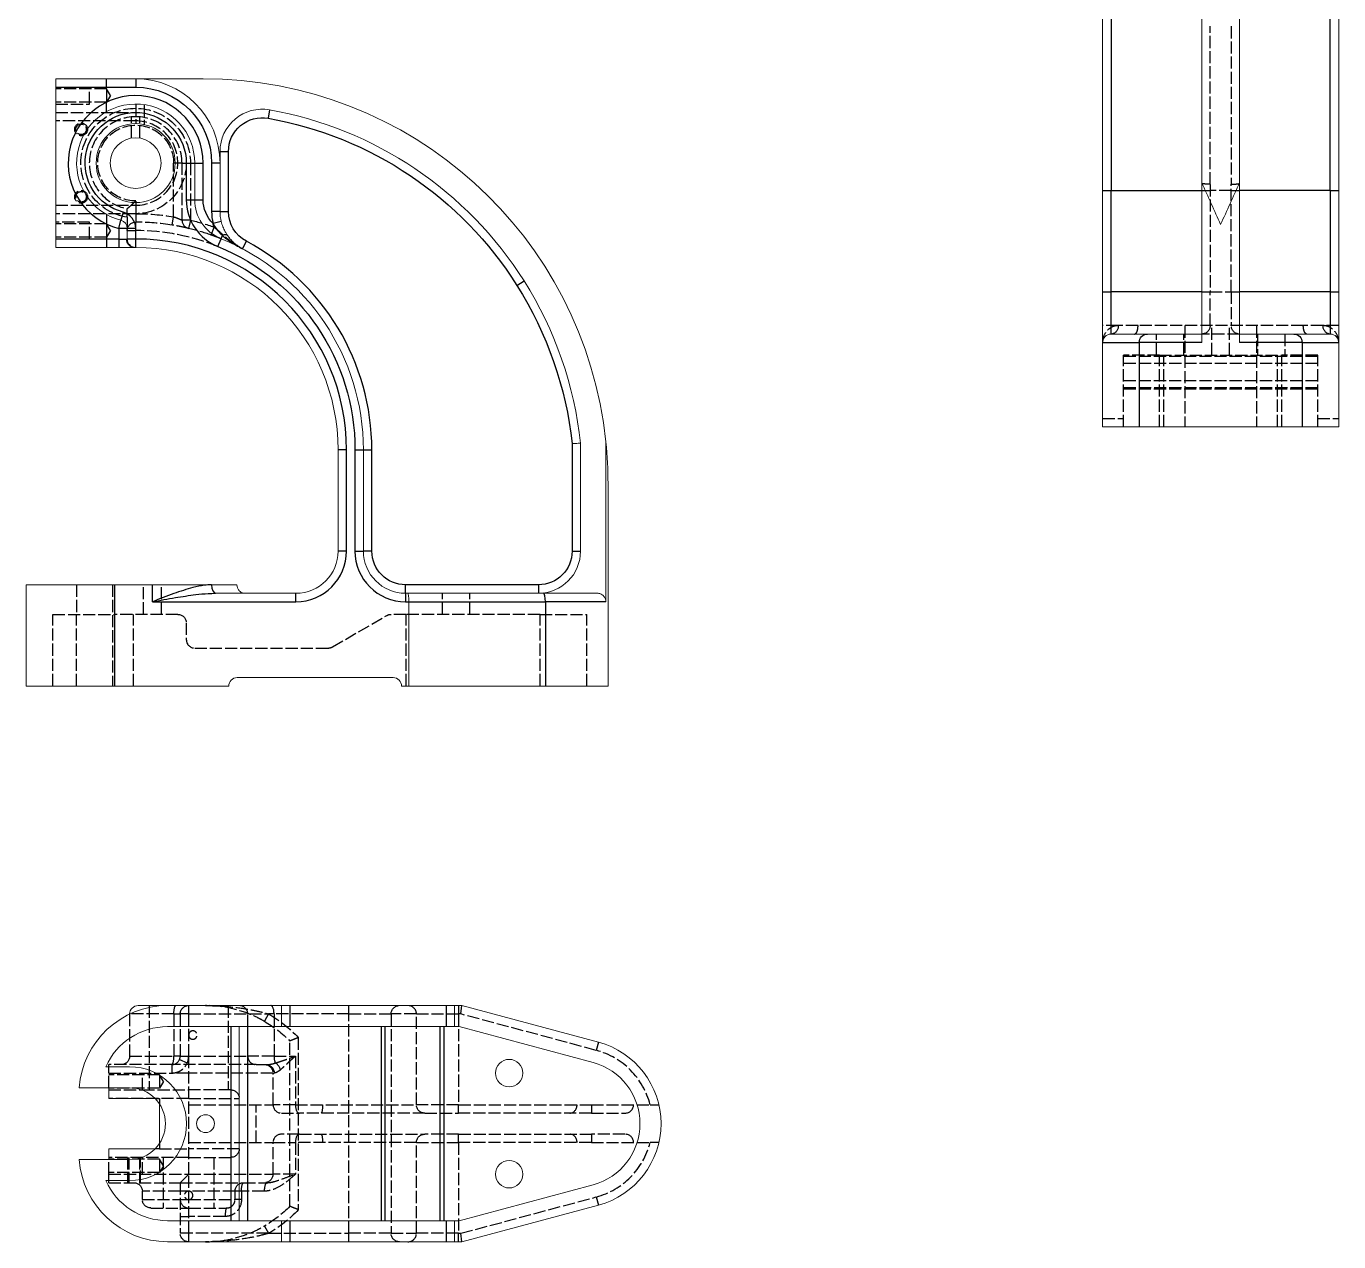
# Model space of a CAD drawing. Header units: millimetres. Extents: x 265 to 797, y 142 to 851.
# Drawn here: x 302.9 to 796.9, y 141.7 to 599.2 of the extents above; entities that cross this region are included whole.
import ezdxf

# ---------------------------------------------------------------- set-up
doc = ezdxf.new("R2010")
doc.units = ezdxf.units.MM
doc.linetypes.add('Dashed', pattern=[5.7, 4.56, -1.14])
doc.layers.add('Hidden (ANSI)', color=7, linetype='Dashed')
doc.layers.add('Visible Narrow (ANSI)', color=7, linetype='Continuous')
doc.layers.add('Hidden Narrow (ANSI)', color=7, linetype='Dashed', lineweight=25)
doc.layers.add('Visible (ANSI)', color=7, linetype='Continuous', lineweight=5)

msp = doc.modelspace()

# ---------------------------------------------------------------- linework, layer by layer
at = {"layer": 'Hidden (ANSI)'}
for p, q in [((748.53, 539.65), (748.53, 599.18)), ((756.46, 599.18), (756.46, 539.65)), ((333.1, 575.56), (333.1, 579.42)), ((333.1, 575.56), (314, 575.56)), ((326.7, 569.89), (326.7, 576.24)), ((333.1, 575.56), (333.1, 570.58)), ((334.59, 573.07), (333.1, 575.56)), ((333.1, 570.58), (314, 570.58)), ((334.59, 573.07), (333.1, 570.58)), ((333.1, 566.72), (333.1, 570.58)), ((344.07, 569.89), (344.07, 562.55)), ((347.25, 569.66), (347.25, 562.2)), ((314, 566.72), (344.07, 566.72)), ((342.48, 557.07), (342.48, 565.05)), ((345.66, 557.07), (345.66, 565.05)), ((361.52, 526.19), (361.52, 547.67)), ((748.53, 539.65), (748.53, 499.2)), ((756.46, 499.2), (756.46, 539.65)), ((344.07, 528.62), (314, 528.62)), ((333.1, 524.76), (314, 524.76)), ((326.7, 519.09), (326.7, 525.44)), ((333.1, 528.62), (333.1, 524.76)), ((333.1, 524.76), (333.1, 519.78)), ((334.59, 522.27), (333.1, 524.76)), ((340.9, 527.29), (340.9, 523.07)), ((333.1, 519.78), (314, 519.78)), ((334.59, 522.27), (333.1, 519.78)), ((333.1, 519.78), (333.1, 515.92)), ((748.53, 486.5), (748.53, 499.2)), ((756.46, 499.2), (756.46, 486.5)), ((713.97, 486.5), (708.04, 486.5)), ((721.39, 486.5), (713.97, 486.5)), ((783.6, 486.5), (721.39, 486.5)), ((739, 486.5), (739, 448.4)), ((749.13, 475.39), (749.13, 486.5)), ((755.86, 475.39), (755.86, 486.5)), ((765.99, 486.5), (765.99, 448.4)), ((791.02, 486.5), (783.6, 486.5)), ((796.94, 486.5), (791.02, 486.5)), ((728.29, 475.39), (728.29, 483.32)), ((738.6, 475.39), (738.6, 483.32)), ((759.63, 483.32), (745.36, 483.32)), ((766.39, 483.32), (766.39, 475.39)), ((776.7, 483.32), (776.7, 475.39)), ((715.97, 448.4), (715.97, 475.39)), ((729.48, 475.39), (715.97, 475.39)), ((729.48, 475.39), (775.51, 475.39)), ((731.08, 448.4), (731.08, 475.39)), ((773.91, 448.4), (773.91, 475.39)), ((789.02, 475.39), (775.51, 475.39)), ((789.02, 448.4), (789.02, 475.39)), ((715.97, 462.7), (789.02, 462.7)), ((708.04, 451.57), (715.97, 451.57)), ((789.02, 451.57), (796.94, 451.57)), ((335.34, 388.92), (335.34, 350.82)), ((347.06, 377.81), (347.06, 388.92)), ((353.79, 377.81), (353.79, 388.92)), ((459.57, 377.81), (459.57, 385.74)), ((469.88, 377.81), (469.88, 385.74)), ((312.9, 377.81), (336.12, 377.81)), ((312.9, 350.82), (312.9, 377.81)), ((359.95, 377.81), (336.12, 377.81)), ((343.27, 350.82), (343.27, 377.81)), ((418.11, 365.54), (438.61, 377.38)), ((445.86, 377.81), (440.2, 377.81)), ((445.86, 350.82), (445.86, 377.81)), ((496.29, 377.81), (445.86, 377.81)), ((496.29, 377.81), (513.95, 377.81)), ((513.95, 350.82), (513.95, 377.81)), ((363.12, 374.63), (363.12, 368.29)), ((366.3, 365.12), (416.52, 365.12)), ((341.79, 227.34), (341.79, 211.5)), ((349.14, 230.55), (349.14, 198.8)), ((360.84, 227.38), (360.84, 211.5)), ((378.89, 230.55), (378.89, 198.8)), ((386.24, 222.63), (386.24, 227.38)), ((440.22, 227.38), (440.22, 144.83)), ((449.74, 193.24), (449.74, 227.38)), ((466.43, 227.38), (466.85, 230.55)), ((402.12, 154.99), (402.12, 217.21)), ((357.67, 208.33), (333.94, 208.33)), ((333.94, 205.15), (333.94, 208.33)), ((389.42, 208.33), (357.67, 208.33)), ((389.42, 208.33), (393.14, 208.33)), ((333.94, 199.6), (333.94, 205.15)), ((353.04, 204.47), (333.94, 204.47)), ((346.64, 198.8), (346.64, 205.15)), ((353.04, 204.47), (353.04, 199.49)), ((354.54, 201.98), (353.04, 204.47)), ((395.77, 193.24), (395.77, 205.15)), ((353.04, 199.49), (333.94, 199.49)), ((346.64, 198.8), (364.02, 198.8)), ((354.54, 201.98), (353.04, 199.49)), ((379.89, 198.8), (364.02, 198.8)), ((351.37, 195.6), (353.04, 195.6)), ((353.04, 195.6), (353.04, 193.55)), ((364.02, 193.24), (395.77, 193.24)), ((515.6, 193.24), (537.73, 193.24)), ((398.94, 190.06), (405.69, 190.06)), ((452.92, 190.06), (405.69, 190.06)), ((452.92, 190.06), (465.62, 190.06)), ((515.6, 190.06), (465.62, 190.06)), ((515.6, 190.06), (528.3, 190.06)), ((353.04, 178.65), (353.04, 176.58)), ((364.02, 178.96), (395.77, 178.96)), ((395.77, 167.05), (395.77, 178.96)), ((405.69, 182.14), (398.94, 182.14)), ((405.69, 182.14), (452.92, 182.14)), ((449.74, 144.83), (449.74, 178.96)), ((465.62, 182.14), (452.92, 182.14)), ((465.62, 182.14), (515.6, 182.14)), ((528.3, 182.14), (515.6, 182.14)), ((515.6, 178.96), (537.73, 178.96)), ((341.49, 173.4), (341.49, 163.88)), ((345.45, 173.4), (345.45, 163.88)), ((364.02, 173.4), (346.64, 173.4)), ((346.64, 167.05), (346.64, 173.4)), ((353.04, 176.58), (351.35, 176.58)), ((354.48, 173.4), (354.48, 154.35)), ((364.02, 173.4), (379.89, 173.4)), ((373.55, 173.4), (373.55, 154.35)), ((353.04, 172.72), (333.94, 172.72)), ((333.94, 167.05), (333.94, 172.61)), ((353.04, 172.72), (353.04, 167.74)), ((354.54, 170.23), (353.04, 172.72)), ((354.54, 170.23), (353.04, 167.74)), ((353.04, 167.74), (333.94, 167.74)), ((333.94, 163.88), (333.94, 167.05)), ((333.94, 163.88), (360.84, 163.88)), ((364.02, 167.05), (360.84, 163.88)), ((360.84, 163.88), (360.84, 144.83)), ((360.84, 163.88), (384.64, 163.88)), ((384.64, 163.88), (393.52, 163.88)), ((346.57, 160.7), (346.57, 157.53)), ((381.47, 157.53), (381.47, 160.7)), ((349.74, 154.35), (364.02, 154.35)), ((364.02, 154.35), (378.29, 154.35)), ((466.85, 141.65), (466.43, 144.83))]:
    msp.add_line(p, q, dxfattribs=at)
for centre in [(323.52, 560.37), (323.52, 534.97)]:
    msp.add_circle(centre, 1.98, dxfattribs=at)
for centre, radius, start, end in [((344.07, 547.67), 17.45, 90, 259.5166), ((344.07, 547.67), 17.45, 0, 90), ((344.07, 439.72), 85.72, 80.7599, 90), ((364.7, 526.19), 3.17, 180, 256.5852), ((344.07, 439.72), 85.72, 70.615, 76.5852), ((366.3, 368.29), 3.17, 180, 270), ((416.52, 368.29), 3.17, 270, 300), ((383.07, 227.38), 3.18, 0, 90), ((446.57, 227.38), 3.17, 0, 90), ((357.67, 211.5), 3.17, 270, 336.9361), ((357.67, 211.5), 3.17, 336.9361, 0), ((389.42, 211.5), 3.18, 180, 270), ((398.94, 193.24), 3.17, 180, 270), ((528.3, 193.24), 3.17, 270, 0), ((398.94, 178.96), 3.18, 90, 180), ((528.3, 178.96), 3.18, 0, 90), ((364.02, 157.53), 3.17, 180, 270), ((446.57, 144.83), 3.18, 270, 0)]:
    msp.add_arc(centre, radius, start, end, dxfattribs=at)
at = {"layer": 'Hidden (ANSI)', "extrusion": (0, 0, -1)}
for centre, radius, start, end in [((-344.07, 547.67), 19.05, 180, 270), ((-344.07, 522.27), 3.17, 0, 90), ((-745.36, 486.5), 3.17, 180, 270), ((-759.63, 486.5), 3.18, 270, 0), ((-359.95, 374.63), 3.17, 90, 180), ((-440.2, 374.63), 3.17, 60, 90), ((-364.02, 227.38), 3.17, 0, 90), ((-443.39, 227.38), 3.17, 0, 90), ((-370.37, 186.1), 44.45, 119.9264, 135.5847), ((-338.62, 211.5), 3.17, 180, 270), ((-392.59, 205.15), 3.18, 90, 180), ((-379.89, 195.63), 3.17, 90, 180), ((-452.92, 193.24), 3.18, 270, 360), ((-452.92, 178.96), 3.18, 0, 90), ((-379.89, 176.58), 3.17, 180, 270), ((-343.39, 160.7), 3.17, 90, 180), ((-384.64, 160.7), 3.17, 0, 90), ((-392.59, 167.05), 3.17, 180, 270), ((-349.74, 157.53), 3.17, 270, 0), ((-370.37, 186.1), 44.45, 224.4153, 240.0736), ((-364.02, 144.83), 3.17, 270, 0), ((-443.39, 144.83), 3.18, 270, 360)]:
    msp.add_arc(centre, radius, start, end, dxfattribs=at)
at = {"layer": 'Hidden (ANSI)'}
for points, knots in [([(748.53, 539.65), (748.53, 539.65), (748.53, 539.65), (748.53, 539.66), (748.51, 539.67), (748.42, 539.69), (748.36, 539.7), (748.11, 539.73), (747.88, 539.75), (747.29, 539.78), (746.94, 539.79), (746.18, 539.81), (745.77, 539.82), (745.36, 539.82)], [-0.5003496, -0.5003496, -0.5003496, -0.5003496, -0.499535, -0.499535, -0.4357447, -0.4357447, -0.3719619, -0.3719619, -0.2478212, -0.2478212, -0.1238643, -0.1238643, 0, 0, 0, 0]), ([(756.46, 539.65), (756.46, 539.65), (756.46, 539.65), (756.46, 539.66), (756.48, 539.67), (756.56, 539.69), (756.63, 539.7), (756.87, 539.73), (757.11, 539.75), (757.7, 539.78), (758.04, 539.79), (758.81, 539.81), (759.22, 539.82), (759.63, 539.82)], [-0.0008147, -0.0008147, -0.0008147, -0.0008147, 0, 0, 0.0637937, 0.0637937, 0.1275799, 0.1275799, 0.2517273, 0.2517273, 0.3756908, 0.3756908, 0.4995618, 0.4995618, 0.4995618, 0.4995618]), ([(344.07, 533.39), (344.07, 533.39), (344.06, 533.38), (344, 533.32), (343.94, 533.26), (343.8, 533.12), (343.71, 533.03), (343.3, 532.64), (342.99, 532.34), (342.37, 531.78), (342.08, 531.52), (341.6, 531.11), (341.41, 530.95), (341.13, 530.7), (341.02, 530.61), (340.92, 530.53), (340.91, 530.52), (340.9, 530.51)], [-0.5894239, -0.5894239, -0.5894239, -0.5894239, -0.5875107, -0.5875107, -0.563369, -0.563369, -0.5258142, -0.5258142, -0.3951937, -0.3951937, -0.2627816, -0.2627816, -0.1587218, -0.1587218, -0.0637775, -0.0637775, 0, 0, 0, 0]), ([(340.9, 527.29), (340.9, 527.69), (340.9, 528.16), (340.9, 528.89), (340.9, 529.29), (340.9, 529.85), (340.9, 530.11), (340.9, 530.42), (340.9, 530.47), (340.9, 530.51)], [0.4727132, 0.4727132, 0.4727132, 0.4727132, 0.5922503, 0.5922503, 0.7112389, 0.7112389, 0.8292214, 0.8292214, 0.9462005, 0.9462005, 0.9462005, 0.9462005]), ([(363.96, 523.1), (363.83, 523.14), (363.63, 523.18), (362.48, 523.45), (361.71, 523.61), (360.26, 523.9), (359.65, 524.02), (358.63, 524.2), (358.23, 524.27), (357.84, 524.33)], [0, 0, 0, 0, 0.355786, 0.355786, 0.676494, 0.676494, 0.876937, 0.876937, 1.002214, 1.002214, 1.002214, 1.002214]), ([(376.22, 519.19), (375.57, 519.45), (374.9, 519.71), (373.66, 520.18), (373.09, 520.38), (372.53, 520.58)], [-0.4163918, -0.4163918, -0.4163918, -0.4163918, -0.1866058, -0.1866058, 0, 0, 0, 0]), ([(720.11, 483.32), (720.12, 483.32), (720.12, 483.32), (720.21, 483.32), (720.31, 483.35), (720.49, 483.46), (720.58, 483.54), (720.81, 483.82), (720.95, 484.07), (721.16, 484.67), (721.25, 485.01), (721.36, 485.74), (721.39, 486.11), (721.39, 486.5)], [-0.0008579, -0.0008579, -0.0008579, -0.0008579, 0, 0, 0.0769876, 0.0769876, 0.1535582, 0.1535582, 0.2832408, 0.2832408, 0.4034061, 0.4034061, 0.5190462, 0.5190462, 0.5190462, 0.5190462]), ([(784.87, 483.32), (784.87, 483.32), (784.87, 483.32), (784.78, 483.32), (784.68, 483.35), (784.5, 483.46), (784.41, 483.54), (784.18, 483.82), (784.04, 484.07), (783.83, 484.67), (783.74, 485.01), (783.63, 485.74), (783.6, 486.11), (783.6, 486.5)], [-0.518613, -0.518613, -0.518613, -0.518613, -0.5177572, -0.5177572, -0.4409608, -0.4409608, -0.3645804, -0.3645804, -0.2352199, -0.2352199, -0.115353, -0.115353, 0, 0, 0, 0]), ([(392.54, 224.63), (391.67, 225.12), (390.79, 225.59), (388.47, 226.73), (387, 227.35), (383.19, 228.74), (380.79, 229.38), (375.71, 230.31), (373.03, 230.55), (370.37, 230.55)], [0, 0, 0, 0, 0.321579, 0.321579, 0.836105, 0.836105, 1.659347, 1.659347, 2.572631, 2.572631, 2.572631, 2.572631]), ([(364.02, 219.45), (364.02, 219.65), (364.06, 219.86), (364.22, 220.26), (364.34, 220.43), (364.62, 220.72), (364.8, 220.84), (365.19, 221), (365.4, 221.04), (365.8, 221.04), (366.02, 221), (366.41, 220.84), (366.59, 220.71), (366.87, 220.43), (366.99, 220.25), (367.15, 219.86), (367.19, 219.65), (367.19, 219.25), (367.15, 219.04), (366.99, 218.65), (366.87, 218.47), (366.59, 218.19), (366.41, 218.07), (366.02, 217.91), (365.8, 217.87), (365.4, 217.87), (365.19, 217.9), (364.8, 218.07), (364.62, 218.19), (364.34, 218.47), (364.22, 218.65), (364.06, 219.04), (364.02, 219.25), (364.02, 219.45)], [0, 0, 0, 0, 0.0598036, 0.0598036, 0.1196071, 0.1196071, 0.1795496, 0.1795496, 0.239492, 0.239492, 0.2999753, 0.2999753, 0.3604586, 0.3604586, 0.4203195, 0.4203195, 0.4801803, 0.4801803, 0.5400412, 0.5400412, 0.5999021, 0.5999021, 0.6603854, 0.6603854, 0.7208687, 0.7208687, 0.7808111, 0.7808111, 0.8407536, 0.8407536, 0.9005571, 0.9005571, 0.9603607, 0.9603607, 0.9603607, 0.9603607]), ([(405.29, 218.48), (405.29, 218.48), (405.28, 218.48), (405.04, 218.38), (404.81, 218.29), (404.34, 218.11), (404.11, 218.02), (403.53, 217.78), (403.2, 217.65), (402.66, 217.43), (402.46, 217.35), (402.19, 217.24), (402.14, 217.22), (402.12, 217.21)], [-0.0008579, -0.0008579, -0.0008579, -0.0008579, 0, 0, 0.0769876, 0.0769876, 0.1535582, 0.1535582, 0.2832408, 0.2832408, 0.4034061, 0.4034061, 0.5190462, 0.5190462, 0.5190462, 0.5190462]), ([(537.73, 193.24), (538.14, 193.24), (538.62, 193.24), (539.37, 193.24), (539.77, 193.24), (540.34, 193.24), (540.61, 193.24), (540.91, 193.24), (540.97, 193.24), (541, 193.24)], [1.4348257, 1.4348257, 1.4348257, 1.4348257, 1.5572655, 1.5572655, 1.6774774, 1.6774774, 1.7955495, 1.7955495, 1.9120596, 1.9120596, 1.9120596, 1.9120596]), ([(541, 178.96), (540.97, 178.96), (540.91, 178.96), (540.61, 178.96), (540.34, 178.96), (539.77, 178.96), (539.37, 178.96), (538.62, 178.96), (538.14, 178.96), (537.73, 178.96)], [0, 0, 0, 0, 0.1165101, 0.1165101, 0.2345822, 0.2345822, 0.3547941, 0.3547941, 0.4772339, 0.4772339, 0.4772339, 0.4772339]), ([(365.6, 159.11), (365.6, 158.92), (365.56, 158.7), (365.4, 158.31), (365.28, 158.13), (365, 157.85), (364.82, 157.73), (364.43, 157.57), (364.21, 157.53), (363.82, 157.53), (363.6, 157.57), (363.21, 157.73), (363.03, 157.85), (362.75, 158.13), (362.63, 158.31), (362.47, 158.7), (362.43, 158.92), (362.43, 159.31), (362.47, 159.53), (362.63, 159.92), (362.75, 160.1), (363.03, 160.38), (363.21, 160.5), (363.6, 160.66), (363.82, 160.7), (364.21, 160.7), (364.43, 160.66), (364.82, 160.5), (365, 160.38), (365.28, 160.1), (365.4, 159.92), (365.56, 159.53), (365.6, 159.31), (365.6, 159.11)], [0, 0, 0, 0, 0.0599198, 0.0599198, 0.1198396, 0.1198396, 0.1797578, 0.1797578, 0.239676, 0.239676, 0.2995942, 0.2995942, 0.3595124, 0.3595124, 0.4194322, 0.4194322, 0.479352, 0.479352, 0.5392718, 0.5392718, 0.5991916, 0.5991916, 0.6591098, 0.6591098, 0.719028, 0.719028, 0.7789462, 0.7789462, 0.8388645, 0.8388645, 0.8987843, 0.8987843, 0.9587041, 0.9587041, 0.9587041, 0.9587041]), ([(378.29, 154.35), (378.5, 154.35), (378.7, 154.37), (379.23, 154.48), (379.54, 154.59), (380.3, 155.01), (380.7, 155.39), (381.29, 156.34), (381.47, 156.93), (381.47, 157.53)], [-1.002214, -1.002214, -1.002214, -1.002214, -0.876937, -0.876937, -0.676494, -0.676494, -0.355786, -0.355786, 0, 0, 0, 0]), ([(405.29, 153.72), (405.29, 153.72), (405.28, 153.73), (405.04, 153.82), (404.81, 153.91), (404.34, 154.1), (404.11, 154.19), (403.53, 154.42), (403.2, 154.55), (402.66, 154.77), (402.46, 154.85), (402.19, 154.97), (402.14, 154.98), (402.12, 154.99)], [-0.518613, -0.518613, -0.518613, -0.518613, -0.5177572, -0.5177572, -0.4409608, -0.4409608, -0.3645804, -0.3645804, -0.2352199, -0.2352199, -0.115353, -0.115353, 0, 0, 0, 0]), ([(370.37, 141.65), (373.03, 141.65), (375.71, 141.89), (380.79, 142.82), (383.19, 143.47), (387, 144.85), (388.47, 145.47), (390.79, 146.61), (391.67, 147.08), (392.54, 147.58)], [-0.002825, -0.002825, -0.002825, -0.002825, 0.910459, 0.910459, 1.733701, 1.733701, 2.248227, 2.248227, 2.569806, 2.569806, 2.569806, 2.569806])]:
    msp.add_open_spline(points, degree=3, knots=knots, dxfattribs=at)
at = {"layer": 'Hidden Narrow (ANSI)'}
for p, q in [((314, 569.89), (326.7, 569.89)), ((344.07, 563.54), (314, 563.54)), ((361.52, 547.67), (358.35, 547.67)), ((358.35, 527.46), (358.35, 547.67)), ((361.52, 547.67), (363.12, 547.67)), ((364.7, 547.67), (364.7, 526.19)), ((745.36, 537.3), (748.53, 537.3)), ((756.46, 537.3), (748.53, 537.3)), ((756.46, 537.3), (759.63, 537.3)), ((314, 531.79), (344.07, 531.79)), ((344.07, 533.39), (344.07, 531.79)), ((344.07, 531.79), (344.07, 528.62)), ((326.7, 525.44), (314, 525.44)), ((344.07, 528.62), (344.07, 525.44)), ((344.07, 523.07), (344.07, 525.44)), ((357.84, 524.33), (358.35, 527.46)), ((364.7, 526.19), (361.52, 526.19)), ((364.7, 526.19), (363.96, 523.1)), ((340.9, 522.27), (344.07, 522.27)), ((372.53, 520.58), (373.58, 523.58)), ((745.36, 499.2), (748.53, 499.2)), ((748.53, 499.2), (756.46, 499.2)), ((756.46, 499.2), (759.63, 499.2)), ((715.97, 474.96), (789.02, 474.96)), ((729.48, 448.4), (729.48, 475.39)), ((775.51, 448.4), (775.51, 475.39)), ((789.02, 472.21), (715.97, 472.21)), ((715.97, 465.87), (789.02, 465.87)), ((789.02, 463.12), (715.97, 463.12)), ((321.85, 388.92), (321.85, 377.81)), ((321.85, 350.82), (321.85, 377.81)), ((496.29, 350.82), (496.29, 377.81)), ((358.46, 227.38), (341.87, 227.38)), ((358.46, 227.38), (360.84, 227.38)), ((358.46, 227.38), (358.46, 211.5)), ((364.02, 227.38), (360.84, 227.38)), ((364.02, 227.38), (364.02, 230.55)), ((364.02, 227.38), (394.12, 227.38)), ((364.02, 211.5), (364.02, 227.38)), ((394.12, 227.38), (392.54, 224.63)), ((424.34, 227.38), (394.12, 227.38)), ((396.16, 227.38), (396.16, 211.5)), ((424.34, 227.38), (424.34, 230.55)), ((424.34, 227.38), (440.22, 227.38)), ((424.34, 144.83), (424.34, 227.38)), ((449.74, 227.38), (440.22, 227.38)), ((449.74, 227.38), (465.62, 227.38)), ((465.62, 230.55), (465.62, 227.38)), ((466.43, 227.38), (465.62, 227.38)), ((465.62, 227.38), (465.62, 193.24)), ((517.46, 213.7), (466.43, 227.38)), ((405.29, 218.48), (405.29, 153.72)), ((518.28, 216.77), (517.46, 213.7)), ((341.79, 211.5), (358.46, 211.5)), ((357.67, 208.33), (357.67, 205.15)), ((360.84, 211.5), (358.46, 211.5)), ((360.59, 210.26), (363.51, 209.01)), ((360.84, 211.5), (364.02, 211.5)), ((364.02, 167.05), (364.02, 211.5)), ((364.02, 211.5), (386.24, 211.5)), ((396.16, 211.5), (386.24, 211.5)), ((396.16, 211.5), (404.2, 211.5)), ((404.2, 211.5), (404.2, 193.24)), ((333.94, 205.15), (357.67, 205.15)), ((364.02, 205.15), (357.67, 205.15)), ((395.77, 205.15), (364.02, 205.15)), ((333.94, 198.8), (346.64, 198.8)), ((364.02, 195.63), (333.94, 195.63)), ((364.02, 195.63), (383.07, 195.63)), ((389.42, 178.96), (389.42, 193.24)), ((404.2, 193.24), (395.77, 193.24)), ((404.2, 193.24), (449.74, 193.24)), ((465.62, 193.24), (449.74, 193.24)), ((465.62, 190.06), (465.62, 193.24)), ((465.62, 193.24), (515.6, 193.24)), ((515.6, 193.24), (515.6, 190.06)), ((395.77, 178.96), (404.2, 178.96)), ((449.74, 178.96), (404.2, 178.96)), ((404.2, 178.96), (404.2, 167.05)), ((449.74, 178.96), (465.62, 178.96)), ((465.62, 178.96), (465.62, 182.14)), ((515.6, 178.96), (465.62, 178.96)), ((465.62, 178.96), (465.62, 144.83)), ((515.6, 182.14), (515.6, 178.96)), ((346.64, 173.4), (333.94, 173.4)), ((341.05, 173.4), (341.05, 163.88)), ((345.88, 163.88), (345.88, 173.4)), ((353.04, 176.58), (364.02, 176.58)), ((383.07, 176.58), (364.02, 176.58)), ((333.94, 167.05), (364.02, 167.05)), ((364.02, 167.05), (395.77, 167.05)), ((364.02, 144.83), (364.02, 167.05)), ((404.2, 167.05), (395.77, 167.05)), ((360.84, 160.7), (346.57, 160.7)), ((364.02, 160.7), (360.84, 160.7)), ((381.47, 160.7), (364.02, 160.7)), ((383.9, 160.7), (381.47, 160.7)), ((383.9, 160.7), (383.9, 157.53)), ((392.47, 160.7), (383.9, 160.7)), ((466.43, 144.83), (517.46, 158.5)), ((517.46, 158.5), (518.28, 155.43)), ((346.57, 157.53), (360.84, 157.53)), ((360.84, 157.53), (364.02, 157.53)), ((364.02, 157.53), (381.47, 157.53)), ((383.9, 157.53), (381.47, 157.53)), ((360.84, 151.18), (364.02, 151.18)), ((377.78, 151.18), (364.02, 151.18)), ((364.02, 144.83), (360.84, 144.83)), ((394.12, 144.83), (364.02, 144.83)), ((364.02, 141.65), (364.02, 144.83)), ((392.54, 147.58), (394.12, 144.83)), ((394.12, 144.83), (424.34, 144.83)), ((424.34, 141.65), (424.34, 144.83)), ((440.22, 144.83), (424.34, 144.83)), ((440.22, 144.83), (449.74, 144.83)), ((465.62, 144.83), (449.74, 144.83)), ((465.62, 141.65), (465.62, 144.83)), ((465.62, 144.83), (466.43, 144.83))]:
    msp.add_line(p, q, dxfattribs=at)
at = {"layer": 'Hidden Narrow (ANSI)', "ltscale": 0.013415}
msp.add_line((395.77, 205.15), (396.22, 205.15), dxfattribs=at)
at = {"layer": 'Hidden Narrow (ANSI)'}
for centre in [(323.52, 560.37), (323.52, 534.97)]:
    msp.add_circle(centre, 2.41, dxfattribs=at)
at = {"layer": 'Hidden Narrow (ANSI)', "extrusion": (0, 0, -1)}
for centre, radius, start, end in [((-344.07, 547.67), 20.62, 278.8554, 180), ((-344.07, 547.67), 14.27, 270, 180), ((-344.07, 439.72), 88.9, 90, 99.2401), ((-344.07, 439.72), 88.9, 103.4148, 109.385), ((-391.7, 529.46), 19.05, 342.0018, 346.1916), ((-370.37, 186.1), 47.62, 119.9264, 137.1666), ((-370.37, 186.1), 47.63, 222.8334, 240.0736)]:
    msp.add_arc(centre, radius, start, end, dxfattribs=at)
at = {"layer": 'Hidden Narrow (ANSI)'}
for centre, radius, start, end in [((344.07, 547.67), 15.87, 270, 90), ((344.07, 439.72), 82.55, 67.9757, 90), ((510.07, 186.1), 28.58, 14.4644, 75), ((357.67, 211.5), 6.35, 336.9361, 0), ((510.07, 186.1), 28.58, 285, 345.5356)]:
    msp.add_arc(centre, radius, start, end, dxfattribs=at)
at = {"layer": 'Hidden Narrow (ANSI)', "extrusion": (0, 0, -1)}
for centre, major_axis, ratio, start_param, end_param in [((711.22, 486.5), (0, -3.18), 0.866667, 4.712389, 6.283185), ((793.77, 486.5), (0, -3.18), 0.866667, 0, 1.570796), ((359.25, 227.38), (0, 3.18), 0.25, 4.712389, 6.283185), ((393.14, 205.15), (0, 3.18), 0.971099, 0, 1.570796), ((413.86, 193.24), (0, -3.18), 0.175, 4.712389, 6.283185), ((413.86, 178.96), (0, 3.17), 0.175, 0, 1.570796), ((384.64, 160.7), (0, 3.17), 0.232, 4.712389, 6.283185)]:
    msp.add_ellipse(centre, major_axis=major_axis, ratio=ratio, start_param=start_param, end_param=end_param, dxfattribs=at)
at = {"layer": 'Hidden Narrow (ANSI)'}
for centre, major_axis, ratio, start_param, end_param in [((394.97, 227.38), (0, 3.18), 0.375, 4.712389, 6.283185), ((357.67, 211.5), (0, -3.18), 0.25, 0, 1.570796), ((397.35, 211.5), (0, -3.18), 0.375, 4.712389, 5.652994), ((395.95, 206.37), (-1.84, 2.59), 0.764268, 4.216051, 5.272678), ((405.69, 193.24), (0, -3.18), 0.46875, 4.712389, 6.283185), ((507.54, 193.24), (0, -3.17), 0.845587, 0, 1.570796), ((405.69, 178.96), (0, 3.18), 0.46875, 0, 1.570796), ((507.54, 178.96), (0, 3.18), 0.845587, 4.712389, 6.283185), ((393.52, 160.7), (0, 3.18), 0.331914, 0, 1.570796), ((378.29, 151.18), (0, 3.17), 0.160571, 0, 1.570796)]:
    msp.add_ellipse(centre, major_axis=major_axis, ratio=ratio, start_param=start_param, end_param=end_param, dxfattribs=at)
for points, knots in [([(358.35, 527.46), (358.55, 527.4), (358.76, 527.33), (359.29, 527.14), (359.6, 527.02), (360.35, 526.72), (360.75, 526.55), (361.35, 526.28), (361.45, 526.23), (361.52, 526.19)], [-1.002214, -1.002214, -1.002214, -1.002214, -0.876937, -0.876937, -0.676494, -0.676494, -0.355786, -0.355786, 0, 0, 0, 0]), ([(373.58, 523.58), (373.93, 523.3), (374.29, 522.99), (375.26, 522.17), (375.88, 521.62), (377.54, 520.17), (378.64, 519.21), (381.2, 517.26), (382.7, 516.27), (384.26, 515.44)], [0, 0, 0, 0, 0.186606, 0.186606, 0.485175, 0.485175, 0.962886, 0.962886, 1.492846, 1.492846, 1.492846, 1.492846]), ([(713.97, 486.5), (713.47, 486.5), (713, 486.43), (711.86, 486.13), (711.25, 485.83), (709.86, 484.85), (709.21, 484.07), (708.28, 482.24), (708.04, 481.19), (708.04, 480.15)], [0, 0, 0, 0, 0.321579, 0.321579, 0.836105, 0.836105, 1.659347, 1.659347, 2.572631, 2.572631, 2.572631, 2.572631]), ([(796.94, 480.15), (796.94, 481.19), (796.7, 482.24), (795.77, 484.07), (795.13, 484.85), (793.74, 485.83), (793.12, 486.13), (791.99, 486.43), (791.52, 486.5), (791.02, 486.5)], [-0.002825, -0.002825, -0.002825, -0.002825, 0.910459, 0.910459, 1.733701, 1.733701, 2.248227, 2.248227, 2.569806, 2.569806, 2.569806, 2.569806]), ([(370.37, 230.55), (373.22, 230.55), (376.1, 230.42), (381.54, 229.92), (384.1, 229.58), (388.19, 228.84), (389.76, 228.51), (392.25, 227.9), (393.2, 227.64), (394.12, 227.38)], [-2.572631, -2.572631, -2.572631, -2.572631, -1.659347, -1.659347, -0.836105, -0.836105, -0.321579, -0.321579, 0, 0, 0, 0]), ([(357.67, 205.15), (358.1, 205.15), (358.54, 205.2), (359.36, 205.37), (359.74, 205.49), (360.33, 205.73), (360.55, 205.84), (360.91, 206.04), (361.04, 206.12), (361.43, 206.38), (361.67, 206.57), (362.27, 207.1), (362.6, 207.47), (363.13, 208.24), (363.34, 208.62), (363.51, 209.01)], [0, 0, 0, 0, 0.1308465, 0.1308465, 0.2487927, 0.2487927, 0.322509, 0.322509, 0.3685817, 0.3685817, 0.4607271, 0.4607271, 0.6081598, 0.6081598, 0.7371634, 0.7371634, 0.7371634, 0.7371634]), ([(393.14, 208.33), (393.49, 208.33), (393.88, 208.35), (394.65, 208.44), (395.03, 208.5), (395.67, 208.65), (395.92, 208.71), (396.33, 208.83), (396.49, 208.88), (396.65, 208.94)], [-0.7024425, -0.7024425, -0.7024425, -0.7024425, -0.4530754, -0.4530754, -0.2282938, -0.2282938, -0.0878053, -0.0878053, 0, 0, 0, 0]), ([(396.65, 208.94), (397.05, 209.05), (397.46, 209.18), (398.26, 209.44), (398.64, 209.57), (399.28, 209.78), (399.53, 209.87), (399.94, 210.01), (400.1, 210.06), (400.57, 210.23), (400.89, 210.34), (401.74, 210.64), (402.26, 210.82), (403.26, 211.17), (403.73, 211.34), (404.2, 211.5)], [-1.03825, -1.03825, -1.03825, -1.03825, -0.852301, -0.852301, -0.684686, -0.684686, -0.579926, -0.579926, -0.514451, -0.514451, -0.383501, -0.383501, -0.173982, -0.173982, 0.009348, 0.009348, 0.009348, 0.009348]), ([(404.2, 211.5), (403.82, 211.17), (403.45, 210.84), (402.67, 210.14), (402.27, 209.77), (401.63, 209.18), (401.39, 208.95), (401.03, 208.62), (400.92, 208.51), (400.62, 208.23), (400.43, 208.06), (399.97, 207.63), (399.69, 207.37), (399.12, 206.86), (398.84, 206.6), (398.56, 206.37)], [-0.009348, -0.009348, -0.009348, -0.009348, 0.173982, 0.173982, 0.383501, 0.383501, 0.514451, 0.514451, 0.579926, 0.579926, 0.684686, 0.684686, 0.852301, 0.852301, 1.03825, 1.03825, 1.03825, 1.03825]), ([(398.56, 206.37), (398.44, 206.26), (398.31, 206.16), (397.99, 205.92), (397.8, 205.79), (397.34, 205.51), (397.08, 205.38), (396.6, 205.2), (396.39, 205.15), (396.22, 205.15)], [0, 0, 0, 0, 0.0878053, 0.0878053, 0.2282938, 0.2282938, 0.4530754, 0.4530754, 0.7024425, 0.7024425, 0.7024425, 0.7024425]), ([(404.2, 167.05), (403, 165.99), (401.76, 164.9), (399.28, 163.06), (398.05, 162.28), (395.91, 161.32), (395.05, 161.03), (393.6, 160.76), (393.03, 160.7), (392.47, 160.7)], [-1.492846, -1.492846, -1.492846, -1.492846, -0.962886, -0.962886, -0.485175, -0.485175, -0.186606, -0.186606, 0, 0, 0, 0]), ([(393.52, 163.88), (393.87, 163.88), (394.24, 163.91), (395.2, 164.04), (395.82, 164.19), (397.48, 164.66), (398.58, 165.06), (401.15, 165.98), (402.64, 166.52), (404.2, 167.05)], [0, 0, 0, 0, 0.186606, 0.186606, 0.485175, 0.485175, 0.962886, 0.962886, 1.492846, 1.492846, 1.492846, 1.492846]), ([(383.9, 157.53), (383.9, 156.34), (383.58, 155.16), (382.42, 153.25), (381.65, 152.5), (380.2, 151.66), (379.6, 151.43), (378.58, 151.22), (378.18, 151.18), (377.78, 151.18)], [0, 0, 0, 0, 0.355786, 0.355786, 0.676494, 0.676494, 0.876937, 0.876937, 1.002214, 1.002214, 1.002214, 1.002214]), ([(394.12, 144.83), (393.2, 144.56), (392.25, 144.31), (389.76, 143.7), (388.19, 143.37), (384.1, 142.63), (381.54, 142.28), (376.1, 141.78), (373.22, 141.65), (370.37, 141.65)], [-2.569806, -2.569806, -2.569806, -2.569806, -2.248227, -2.248227, -1.733701, -1.733701, -0.910459, -0.910459, 0.002825, 0.002825, 0.002825, 0.002825])]:
    msp.add_open_spline(points, degree=3, knots=knots, dxfattribs=at)
at = {"layer": 'Visible (ANSI)'}
for p, q in [((745.36, 540.32), (745.36, 677)), ((759.63, 677), (759.63, 540.32)), ((796.94, 619.85), (796.94, 537.3)), ((708.04, 537.3), (708.04, 613.83)), ((344.07, 579.42), (314, 579.42)), ((314, 576.24), (314, 579.42)), ((344.07, 579.42), (369.47, 579.42)), ((314, 519.09), (314, 576.24)), ((375.82, 552.06), (375.82, 547.67)), ((366.3, 533.9), (366.3, 547.67)), ((375.82, 529.46), (375.82, 547.67)), ((745.36, 480.15), (745.36, 540.32)), ((759.63, 540.32), (759.63, 480.15)), ((708.04, 537.3), (708.04, 499.2)), ((796.94, 499.2), (796.94, 537.3)), ((314, 515.92), (314, 519.09)), ((340.9, 523.07), (340.9, 519.09)), ((314, 515.92), (337.72, 515.92)), ((343.56, 515.92), (344.07, 515.92)), ((708.04, 499.2), (708.04, 480.15)), ((796.94, 480.15), (796.94, 499.2)), ((708.04, 480.15), (708.04, 448.4)), ((724.89, 483.32), (711.22, 483.32)), ((724.89, 483.32), (745.36, 483.32)), ((759.63, 483.32), (780.09, 483.32)), ((793.77, 483.32), (780.09, 483.32)), ((796.94, 448.4), (796.94, 480.15)), ((708.04, 448.4), (721.83, 448.4)), ((783.16, 448.4), (721.83, 448.4)), ((783.16, 448.4), (796.94, 448.4)), ((420.27, 439.72), (420.27, 401.62)), ((429.8, 401.62), (429.8, 439.72)), ((511.53, 442.23), (511.53, 401.62)), ((521.06, 382.57), (521.06, 442.74)), ((521.87, 427.02), (521.87, 350.82)), ((302.88, 388.92), (336.12, 388.92)), ((302.88, 388.92), (302.88, 350.82)), ((336.12, 388.92), (350.42, 388.92)), ((372.6, 388.92), (350.42, 388.92)), ((382.17, 388.92), (372.6, 388.92)), ((404.4, 385.74), (374.18, 385.74)), ((446.49, 385.74), (445.67, 385.74)), ((497.52, 385.74), (446.49, 385.74)), ((497.52, 385.74), (517.79, 385.74)), ((446.9, 382.57), (446.9, 350.82)), ((336.12, 350.82), (302.88, 350.82)), ((379.08, 350.82), (336.12, 350.82)), ((382.26, 353.99), (440.98, 353.99)), ((446.9, 350.82), (444.16, 350.82)), ((446.9, 350.82), (498.34, 350.82)), ((521.87, 350.82), (498.34, 350.82)), ((341.79, 227.38), (341.79, 227.34)), ((344.97, 230.55), (356.07, 230.55)), ((399.02, 230.55), (356.07, 230.55)), ((402.2, 230.55), (399.02, 230.55)), ((399.02, 222.63), (399.02, 230.55)), ((402.2, 230.55), (460.92, 230.55)), ((464.1, 230.55), (460.92, 230.55)), ((464.1, 230.55), (464.1, 222.63)), ((466.85, 230.55), (464.1, 230.55)), ((466.85, 230.55), (518.28, 216.77)), ((356.07, 222.63), (399.02, 222.63)), ((383.07, 222.63), (383.07, 149.58)), ((399.02, 222.63), (402.2, 222.63)), ((460.92, 222.63), (402.2, 222.63)), ((460.92, 222.63), (464.1, 222.63)), ((464.1, 222.63), (465.8, 222.63)), ((465.8, 222.63), (516.23, 209.12)), ((341.79, 207.52), (332.84, 207.52)), ((322.82, 199.6), (341.79, 199.6)), ((333.94, 195.6), (333.94, 199.6)), ((333.94, 195.6), (351.37, 195.6)), ((353.04, 193.55), (353.04, 178.65)), ((333.94, 172.61), (333.94, 176.58)), ((351.35, 176.58), (333.94, 176.58)), ((341.79, 172.61), (322.82, 172.61)), ((332.84, 164.68), (341.79, 164.68)), ((516.23, 163.09), (465.8, 149.58)), ((518.28, 155.43), (466.85, 141.65)), ((399.02, 149.58), (356.07, 149.58)), ((402.2, 149.58), (399.02, 149.58)), ((399.02, 141.65), (399.02, 149.58)), ((402.2, 149.58), (460.92, 149.58)), ((464.1, 149.58), (460.92, 149.58)), ((464.1, 149.58), (464.1, 141.65)), ((465.8, 149.58), (464.1, 149.58)), ((399.02, 141.65), (356.07, 141.65)), ((399.02, 141.65), (402.2, 141.65)), ((460.92, 141.65), (402.2, 141.65)), ((460.92, 141.65), (464.1, 141.65)), ((466.85, 141.65), (464.1, 141.65))]:
    msp.add_line(p, q, dxfattribs=at)
for centre, radius in [((344.07, 547.67), 14.88), ((344.07, 547.67), 9.54), ((484.67, 205.15), 5.16), ((370.37, 186.1), 3.37), ((484.67, 167.05), 5.16)]:
    msp.add_circle(centre, radius, dxfattribs=at)
for centre, radius, start, end in [((344.07, 547.67), 31.75, 0, 90), ((344.07, 547.67), 22.23, 0, 255.5225), ((391.7, 552.06), 15.88, 79.9213, 180), ((344.07, 519.09), 3.18, 180, 270), ((344.07, 439.72), 85.72, 0, 67.9757), ((711.22, 480.15), 3.17, 90, 180), ((793.77, 480.15), 3.18, 0, 90), ((495.66, 401.62), 15.87, 270, 0), ((382.26, 350.82), 3.17, 90, 180), ((440.98, 350.82), 3.17, 0, 90), ((341.79, 186.1), 21.42, 270, 90)]:
    msp.add_arc(centre, radius, start, end, dxfattribs=at)
at = {"layer": 'Visible (ANSI)', "extrusion": (0, 0, -1)}
for centre, radius, start, end in [((-369.47, 427.02), 152.4, 90, 174.0805), ((-369.47, 427.02), 142.88, 100.0787, 147.7349), ((-382.17, 533.9), 15.88, 292.0243, 0), ((-391.7, 529.46), 15.88, 346.1916, 0), ((-337.72, 523.07), 3.18, 104.4775, 180), ((-344.07, 439.72), 76.2, 90, 180), ((-369.47, 427.02), 142.88, 147.735, 173.8862), ((-404.4, 401.62), 15.88, 180, 270), ((-445.67, 401.62), 15.88, 270, 0), ((-356.07, 197.23), 33.32, 4.0757, 90), ((-344.97, 227.38), 3.17, 0, 90), ((-356.07, 197.23), 25.4, 23.9068, 90), ((-510.07, 186.1), 31.75, 105, 255), ((-510.07, 186.1), 23.83, 105, 255), ((-341.79, 186.1), 13.49, 90, 270), ((-356.07, 174.98), 33.32, 270, 355.9243), ((-356.07, 174.98), 25.4, 270, 336.0932)]:
    msp.add_arc(centre, radius, start, end, dxfattribs=at)
msp.add_ellipse((446.49, 382.57), major_axis=(0, 3.17), ratio=0.131652, start_param=0, end_param=1.570796, dxfattribs=at)
at = {"layer": 'Visible (ANSI)'}
for points in [[(752.49, 524.6), (750.15, 529.72), (747.75, 534.99), (745.36, 540.32)], [(759.63, 540.32), (757.24, 534.99), (754.83, 529.72), (752.49, 524.6)], [(521.87, 427.02), (521.87, 432.14), (521.61, 437.41), (521.06, 442.74)]]:
    msp.add_open_spline(points, degree=3, dxfattribs=at)
for points, knots in [([(378.62, 520.46), (378.49, 520.65), (378.37, 520.84), (378.05, 521.35), (377.86, 521.68), (377.39, 522.55), (377.13, 523.11), (376.66, 524.34), (376.45, 525), (376.28, 525.68)], [0, 0, 0, 0, 0.0878053, 0.0878053, 0.2282938, 0.2282938, 0.4530754, 0.4530754, 0.7024425, 0.7024425, 0.7024425, 0.7024425]), ([(384.26, 515.44), (383.88, 515.64), (383.51, 515.86), (382.73, 516.36), (382.32, 516.64), (381.68, 517.14), (381.44, 517.34), (381.09, 517.65), (380.97, 517.76), (380.67, 518.04), (380.49, 518.22), (380.02, 518.7), (379.75, 519.01), (379.18, 519.69), (378.89, 520.07), (378.62, 520.46)], [-0.009348, -0.009348, -0.009348, -0.009348, 0.173982, 0.173982, 0.383501, 0.383501, 0.514451, 0.514451, 0.579926, 0.579926, 0.684686, 0.684686, 0.852301, 0.852301, 1.03825, 1.03825, 1.03825, 1.03825]), ([(337.72, 515.92), (338.16, 515.92), (338.6, 515.92), (339.42, 515.92), (339.8, 515.92), (340.39, 515.92), (340.61, 515.92), (340.96, 515.92), (341.09, 515.92), (341.48, 515.92), (341.73, 515.92), (342.33, 515.92), (342.65, 515.92), (343.19, 515.92), (343.4, 515.92), (343.56, 515.92)], [0, 0, 0, 0, 0.1308465, 0.1308465, 0.2487927, 0.2487927, 0.322509, 0.322509, 0.3685817, 0.3685817, 0.4607271, 0.4607271, 0.6081598, 0.6081598, 0.7371634, 0.7371634, 0.7371634, 0.7371634]), ([(508.36, 442.06), (508.36, 442.06), (508.36, 442.06), (508.58, 442.08), (508.79, 442.09), (509.21, 442.11), (509.41, 442.12), (509.99, 442.15), (510.33, 442.17), (510.91, 442.2), (511.14, 442.21), (511.45, 442.23), (511.5, 442.23), (511.53, 442.23)], [-0.5003496, -0.5003496, -0.5003496, -0.5003496, -0.499535, -0.499535, -0.4357447, -0.4357447, -0.3719619, -0.3719619, -0.2478212, -0.2478212, -0.1238643, -0.1238643, 0, 0, 0, 0]), ([(385.35, 385.74), (385.34, 385.74), (385.34, 385.74), (385.1, 385.74), (384.86, 385.77), (384.4, 385.88), (384.17, 385.96), (383.59, 386.24), (383.26, 386.49), (382.72, 387.09), (382.52, 387.43), (382.24, 388.15), (382.17, 388.53), (382.17, 388.92)], [-0.0008579, -0.0008579, -0.0008579, -0.0008579, 0, 0, 0.0769876, 0.0769876, 0.1535582, 0.1535582, 0.2832408, 0.2832408, 0.4034061, 0.4034061, 0.5190462, 0.5190462, 0.5190462, 0.5190462]), ([(517.79, 385.74), (518.2, 385.74), (518.68, 385.65), (519.43, 385.34), (519.83, 385.08), (520.4, 384.52), (520.66, 384.13), (520.97, 383.41), (521.06, 382.96), (521.06, 382.57)], [1.4348257, 1.4348257, 1.4348257, 1.4348257, 1.5572655, 1.5572655, 1.6774774, 1.6774774, 1.7955495, 1.7955495, 1.9120596, 1.9120596, 1.9120596, 1.9120596])]:
    msp.add_open_spline(points, degree=3, knots=knots, dxfattribs=at)
at = {"layer": 'Visible Narrow (ANSI)'}
for p, q in [((793.77, 537.3), (793.77, 623.02)), ((711.22, 616.77), (711.22, 537.3)), ((344.07, 579.42), (344.07, 576.24)), ((314, 576.24), (344.07, 576.24)), ((394.47, 567.69), (393.92, 564.56)), ((375.82, 552.06), (379, 552.06)), ((379, 529.46), (379, 552.06)), ((363.12, 547.67), (366.3, 547.67)), ((363.12, 547.67), (363.12, 533.9)), ((366.3, 547.67), (369.47, 547.67)), ((369.47, 533.9), (369.47, 547.67)), ((375.82, 547.67), (372.65, 547.67)), ((372.65, 547.67), (372.65, 529.46)), ((363.12, 533.9), (366.3, 533.9)), ((366.3, 533.9), (369.47, 533.9)), ((708.04, 537.3), (711.22, 537.3)), ((711.22, 499.2), (711.22, 537.3)), ((711.22, 537.3), (745.36, 537.3)), ((793.77, 537.3), (759.63, 537.3)), ((793.77, 537.3), (793.77, 499.2)), ((793.77, 537.3), (796.94, 537.3)), ((339.31, 529.22), (338.52, 526.15)), ((375.82, 529.46), (372.65, 529.46)), ((375.82, 529.46), (379, 529.46)), ((337.72, 523.07), (338.52, 526.15)), ((376.28, 525.68), (373.2, 524.92)), ((337.72, 519.09), (314, 519.09)), ((337.72, 523.07), (337.72, 519.09)), ((340.9, 523.07), (337.72, 523.07)), ((337.72, 519.09), (337.72, 515.92)), ((337.72, 519.09), (340.64, 519.09)), ((340.64, 519.09), (340.9, 519.09)), ((344.07, 523.07), (340.9, 523.07)), ((344.07, 519.09), (340.9, 519.09)), ((344.07, 519.09), (344.07, 523.07)), ((344.07, 515.92), (344.07, 519.09)), ((375.03, 516.24), (376.22, 519.19)), ((376.22, 519.19), (376.71, 520.4)), ((384.26, 515.44), (385.74, 518.25)), ((487.6, 501.59), (490.29, 503.29)), ((708.04, 499.2), (711.22, 499.2)), ((711.22, 483.32), (711.22, 499.2)), ((745.36, 499.2), (711.22, 499.2)), ((793.77, 499.2), (759.63, 499.2)), ((793.77, 499.2), (793.77, 483.32)), ((793.77, 499.2), (796.94, 499.2)), ((708.04, 480.15), (721.83, 480.15)), ((745.36, 480.15), (721.83, 480.15)), ((721.83, 480.15), (721.83, 448.4)), ((783.16, 480.15), (759.63, 480.15)), ((783.16, 480.15), (796.94, 480.15)), ((783.16, 480.15), (783.16, 448.4)), ((423.45, 439.72), (420.27, 439.72)), ((423.45, 401.62), (423.45, 439.72)), ((426.62, 439.72), (429.8, 439.72)), ((426.62, 439.72), (426.62, 401.62)), ((429.8, 439.72), (432.97, 439.72)), ((432.97, 401.62), (432.97, 439.72)), ((508.36, 442.06), (508.36, 401.62)), ((423.45, 401.62), (420.27, 401.62)), ((426.62, 401.62), (429.8, 401.62)), ((432.97, 401.62), (429.8, 401.62)), ((508.36, 401.62), (511.53, 401.62)), ((336.12, 388.92), (336.12, 350.82)), ((350.42, 382.57), (350.42, 388.92)), ((404.4, 382.57), (404.4, 385.74)), ((445.67, 385.74), (445.67, 388.92)), ((495.66, 388.92), (445.67, 388.92)), ((445.67, 385.74), (445.67, 382.57)), ((495.66, 388.92), (495.66, 385.74)), ((350.42, 382.57), (404.4, 382.57)), ((445.67, 382.57), (446.9, 382.57)), ((446.9, 382.57), (498.34, 382.57)), ((521.06, 382.57), (498.34, 382.57)), ((498.34, 382.57), (498.34, 350.82)), ((341.87, 227.38), (341.79, 227.38)), ((402.2, 222.63), (402.2, 230.55)), ((460.92, 230.55), (460.92, 222.63)), ((379.89, 222.63), (379.89, 149.58)), ((386.24, 149.58), (386.24, 222.63)), ((436.46, 222.63), (436.46, 149.58)), ((438.05, 149.58), (438.05, 222.63)), ((458.55, 222.63), (458.55, 149.58)), ((460.14, 149.58), (460.14, 222.63)), ((402.2, 141.65), (402.2, 149.58)), ((460.92, 149.58), (460.92, 141.65))]:
    msp.add_line(p, q, dxfattribs=at)
at = {"layer": 'Visible Narrow (ANSI)', "extrusion": (0, 0, -1)}
for centre, radius, start, end in [((-344.07, 547.67), 28.57, 90, 180), ((-344.07, 547.67), 19.05, 284.4775, 180), ((-391.7, 552.06), 12.7, 0, 100.0787), ((-369.47, 427.02), 139.7, 100.0787, 147.7349), ((-382.17, 533.9), 12.7, 314.9629, 0), ((-391.7, 529.46), 12.7, 297.9532, 0), ((-344.07, 439.72), 82.55, 112.0243, 180), ((-369.47, 427.02), 139.7, 147.735, 173.817), ((-445.67, 401.62), 12.7, 270, 0), ((-495.66, 401.62), 12.7, 180, 270)]:
    msp.add_arc(centre, radius, start, end, dxfattribs=at)
at = {"layer": 'Visible Narrow (ANSI)'}
for centre, radius, start, end in [((344.07, 547.67), 25.4, 0, 255.5225), ((382.17, 533.9), 19.05, 180, 247.9757), ((337.72, 523.07), 6.35, 0, 75.5225), ((391.7, 529.46), 19.05, 180, 193.8084), ((344.07, 439.72), 79.37, 0, 90), ((344.07, 439.72), 88.9, 0, 62.0468), ((404.4, 401.62), 19.05, 270, 0), ((445.67, 401.62), 19.05, 180, 270)]:
    msp.add_arc(centre, radius, start, end, dxfattribs=at)
at = {"layer": 'Visible Narrow (ANSI)', "extrusion": (0, 0, -1)}
for centre, major_axis, ratio, start_param, end_param in [((343.56, 519.09), (0, -3.17), 0.920068, 0, 1.570796), ((724.89, 480.15), (0, 3.17), 0.965926, 4.712389, 6.283185), ((780.09, 480.15), (0, 3.18), 0.965926, 0, 1.570796)]:
    msp.add_ellipse(centre, major_axis=major_axis, ratio=ratio, start_param=start_param, end_param=end_param, dxfattribs=at)
at = {"layer": 'Visible Narrow (ANSI)'}
for centre, major_axis, ratio, start_param, end_param in [((376.01, 518.66), (2.62, 1.8), 0.372855, 0, 1.056627), ((374.18, 388.92), (0, -3.18), 0.498888, 4.712389, 6.283185), ((497.52, 382.57), (0, 3.17), 0.258819, 4.712389, 6.283185)]:
    msp.add_ellipse(centre, major_axis=major_axis, ratio=ratio, start_param=start_param, end_param=end_param, dxfattribs=at)
for points, knots in [([(373.2, 524.92), (373.55, 524.26), (373.93, 523.65), (374.7, 522.56), (375.09, 522.08), (375.73, 521.36), (375.98, 521.1), (376.39, 520.69), (376.55, 520.54), (376.71, 520.4)], [-0.7024425, -0.7024425, -0.7024425, -0.7024425, -0.4530754, -0.4530754, -0.2282938, -0.2282938, -0.0878053, -0.0878053, 0, 0, 0, 0]), ([(376.71, 520.4), (377.1, 520.06), (377.51, 519.74), (378.31, 519.14), (378.7, 518.85), (379.34, 518.41), (379.59, 518.24), (380, 517.96), (380.16, 517.86), (380.63, 517.55), (380.95, 517.35), (381.79, 516.83), (382.32, 516.52), (383.31, 515.95), (383.78, 515.69), (384.26, 515.44)], [-1.03825, -1.03825, -1.03825, -1.03825, -0.852301, -0.852301, -0.684686, -0.684686, -0.579926, -0.579926, -0.514451, -0.514451, -0.383501, -0.383501, -0.173982, -0.173982, 0.009348, 0.009348, 0.009348, 0.009348]), ([(372.6, 388.92), (371.73, 388.92), (370.85, 388.85), (368.52, 388.55), (367.06, 388.25), (363.24, 387.27), (360.85, 386.48), (355.77, 384.66), (353.09, 383.61), (350.42, 382.57)], [0, 0, 0, 0, 0.321579, 0.321579, 0.836105, 0.836105, 1.659347, 1.659347, 2.572631, 2.572631, 2.572631, 2.572631]), ([(350.42, 382.57), (353.28, 383.09), (356.15, 383.61), (361.6, 384.53), (364.16, 384.92), (368.25, 385.41), (369.81, 385.56), (372.3, 385.71), (373.25, 385.74), (374.18, 385.74)], [-2.572631, -2.572631, -2.572631, -2.572631, -1.659347, -1.659347, -0.836105, -0.836105, -0.321579, -0.321579, 0, 0, 0, 0])]:
    msp.add_open_spline(points, degree=3, knots=knots, dxfattribs=at)

doc.saveas('drawing.dxf')
